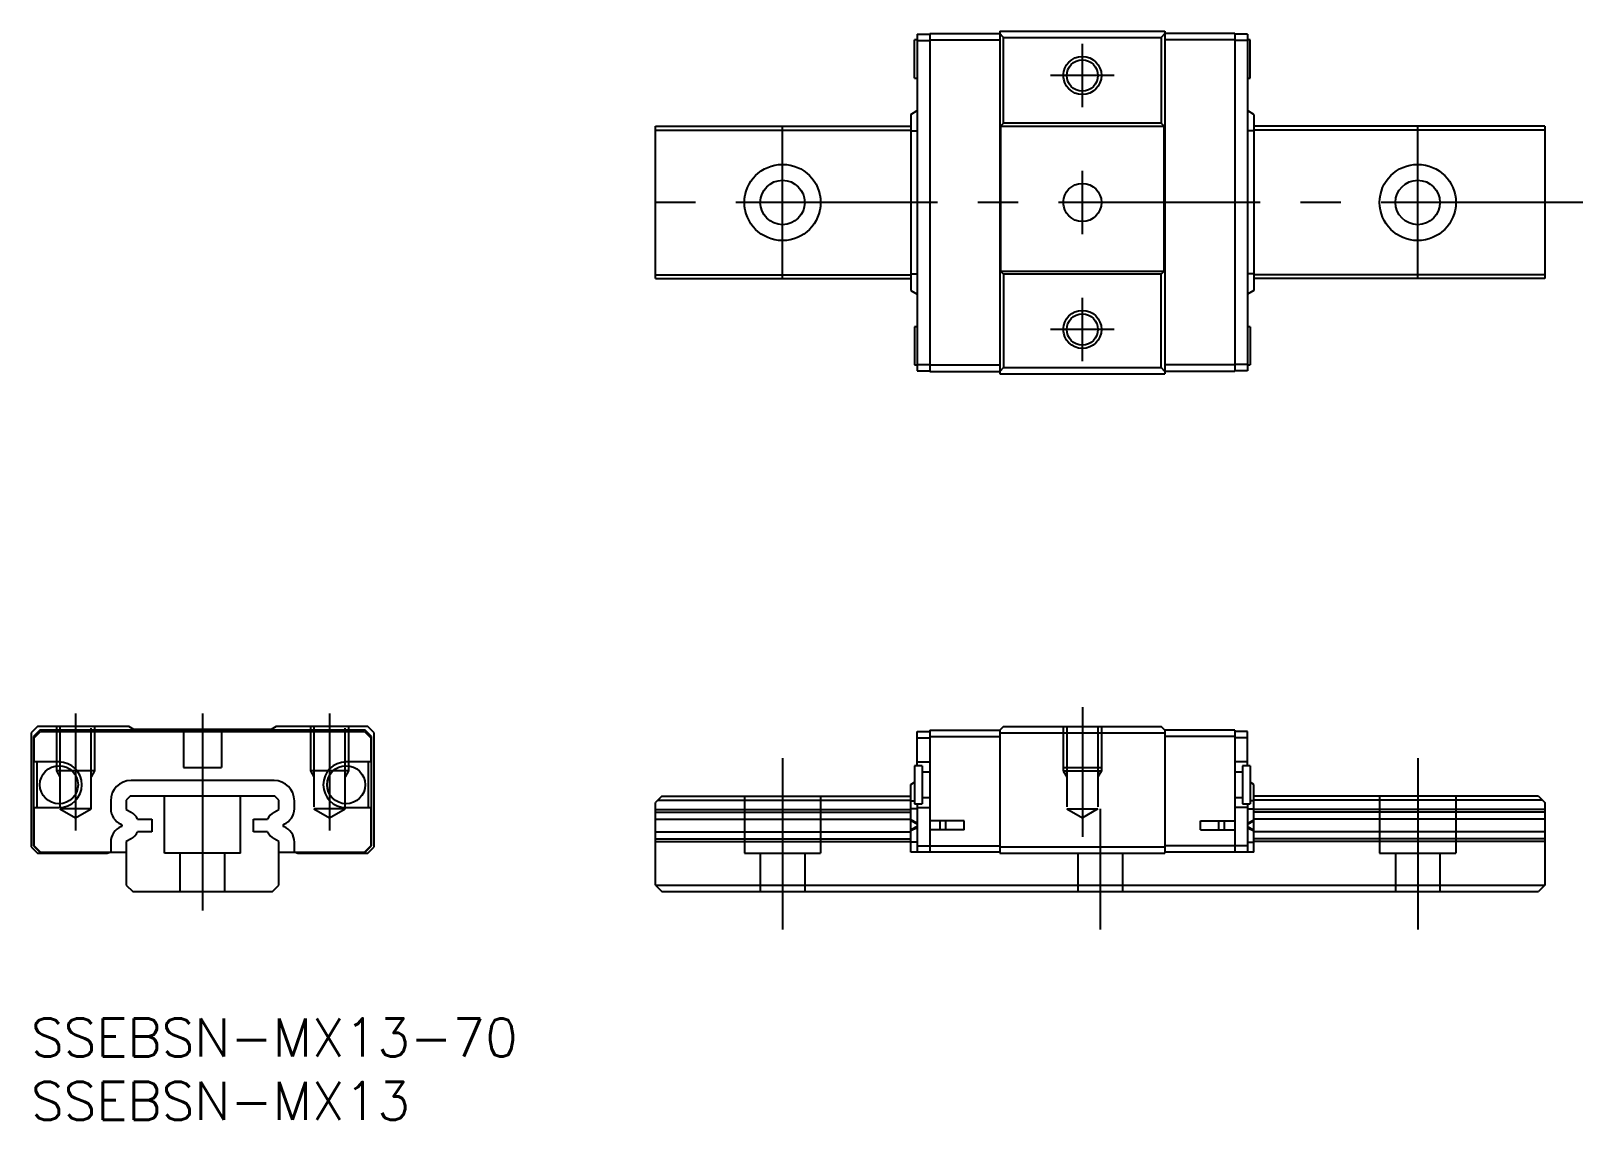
# Model space of a CAD drawing. Extents: x 0 to 122, y -8 to 78.
import ezdxf

# ---------------------------------------------------------------- set-up
doc = ezdxf.new("R2010")
doc.units = 0
doc.header["$LTSCALE"] = 0.5
doc.linetypes.add('CENTER', pattern=[50.8, 31.75, -6.35, 6.35, -6.35])
doc.linetypes.add('DASHED', pattern=[19.05, 12.7, -6.35])
for name, color, linetype in [('MSM_CENTER', 1, 'CENTER'), ('MSM_CONTINUOUS', 7, 'CONTINUOUS'), ('MSM_DASHED', 4, 'DASHED'), ('MSM_NARROW', 5, 'CONTINUOUS'), ('MSM_PART_NUMBER', 7, 'CONTINUOUS')]:
    doc.layers.add(name, color=color, linetype=linetype)
doc.styles.get("Standard").update_dxf_attribs({"font": 'txt.shx', "height": 3, "bigfont": 'bigfont.shx'})

# ---------------------------------------------------------------- blocks, each defined once
blk = doc.blocks.new('*U2')
at = {"layer": 'MSM_PART_NUMBER'}
blk.add_text('SSEBSN-MX13-70', height=3, dxfattribs=at).set_placement((0, -3))
blk = doc.blocks.new('*U3')
at = {"layer": 'MSM_PART_NUMBER'}
blk.add_text('SSEBSN-MX13', height=3, dxfattribs=at).set_placement((0, -8))

msp = doc.modelspace()

# ---------------------------------------------------------------- linework, layer by layer
at = {"layer": 'MSM_CENTER'}
for p, q in [((82.75, 71.76), (82.75, 76.76)), ((85.25, 74.26), (80.25, 74.26)), ((59.15, 58.26), (59.15, 70.26)), ((109.15, 58.26), (109.15, 70.26)), ((82.75, 61.76), (82.75, 66.76)), ((122.15, 64.26), (46.15, 64.26)), ((82.75, 51.76), (82.75, 56.76)), ((85.25, 54.26), (80.25, 54.26)), ((82.75, 24.5), (82.75, 14.29)), ((3.5, 24), (3.5, 14.79)), ((13.5, 24), (13.5, 8.5)), ((23.5, 24), (23.5, 14.79)), ((59.15, 20.5), (59.15, 7)), ((109.15, 20.5), (109.15, 7)), ((84.15, 16.5), (84.15, 7))]:
    msp.add_line(p, q, dxfattribs=at)
at = {"layer": 'MSM_CONTINUOUS'}
for p, q in [((69.55, 74.06), (69.55, 77.06)), ((69.75, 77.06), (69.55, 77.06)), ((69.75, 77.51), (69.75, 51.01)), ((69.75, 77.51), (70.75, 77.51)), ((69.75, 77.01), (70.75, 77.01)), ((70.75, 77.56), (70.75, 50.96)), ((70.75, 77.56), (76.25, 77.56)), ((70.75, 77.06), (76.25, 77.06)), ((76.25, 77.76), (89.25, 77.76)), ((76.25, 77.76), (76.25, 50.76)), ((76.55, 77.26), (76.25, 77.56)), ((76.55, 77.26), (88.95, 77.26)), ((76.55, 70.51), (76.55, 77.26)), ((89.25, 77.56), (88.95, 77.26)), ((88.95, 77.26), (88.95, 70.51)), ((89.25, 77.76), (89.25, 50.76)), ((94.75, 77.56), (89.25, 77.56)), ((94.75, 77.06), (89.25, 77.06)), ((94.75, 77.56), (94.75, 50.96)), ((95.75, 77.51), (94.75, 77.51)), ((95.75, 77.01), (94.75, 77.01)), ((95.75, 77.51), (95.75, 51.01)), ((95.95, 77.06), (95.75, 77.06)), ((95.95, 74.06), (95.95, 77.06)), ((69.55, 74.06), (69.75, 74.06)), ((95.75, 74.06), (95.95, 74.06)), ((69.25, 71.19), (69.75, 71.49)), ((69.25, 71.19), (69.25, 57.33)), ((96.25, 71.19), (95.75, 71.49)), ((96.25, 71.19), (96.25, 57.33)), ((49.15, 70.26), (69.25, 70.26)), ((49.15, 58.26), (49.15, 70.26)), ((49.15, 69.96), (69.25, 69.96)), ((69.25, 69.89), (69.75, 69.89)), ((76.55, 70.51), (76.3, 70.26)), ((76.3, 70.26), (76.3, 58.86)), ((76.3, 70.26), (89.2, 70.26)), ((88.95, 70.51), (76.55, 70.51)), ((89.2, 70.26), (88.95, 70.51)), ((89.2, 58.86), (89.2, 70.26)), ((96.25, 69.89), (95.75, 69.89)), ((119.15, 70.26), (96.25, 70.26)), ((119.15, 69.96), (96.25, 69.96)), ((119.15, 70.26), (119.15, 58.26)), ((76.55, 58.61), (76.3, 58.86)), ((76.3, 58.86), (89.2, 58.86)), ((89.2, 58.86), (88.95, 58.61)), ((49.15, 58.56), (69.25, 58.56)), ((49.15, 58.26), (69.25, 58.26)), ((69.25, 58.63), (69.75, 58.63)), ((76.55, 58.61), (76.55, 51.26)), ((88.95, 58.61), (76.55, 58.61)), ((88.95, 51.26), (88.95, 58.61)), ((96.25, 58.63), (95.75, 58.63)), ((119.15, 58.56), (96.25, 58.56)), ((119.15, 58.26), (96.25, 58.26)), ((69.25, 57.33), (69.75, 57.03)), ((96.25, 57.33), (95.75, 57.03)), ((69.55, 54.46), (69.55, 51.46)), ((69.75, 54.46), (69.55, 54.46)), ((95.95, 54.46), (95.75, 54.46)), ((95.95, 54.46), (95.95, 51.46)), ((69.55, 51.46), (69.75, 51.46)), ((69.75, 51.51), (70.75, 51.51)), ((70.75, 51.46), (76.25, 51.46)), ((94.75, 51.46), (89.25, 51.46)), ((95.75, 51.51), (94.75, 51.51)), ((95.75, 51.46), (95.95, 51.46)), ((69.75, 51.01), (70.75, 51.01)), ((70.75, 50.96), (76.25, 50.96)), ((76.55, 51.26), (76.25, 50.96)), ((76.25, 50.76), (89.25, 50.76)), ((76.55, 51.26), (88.95, 51.26)), ((89.25, 50.96), (88.95, 51.26)), ((94.75, 50.96), (89.25, 50.96)), ((95.75, 51.01), (94.75, 51.01)), ((0.5, 23), (0, 22.5)), ((0, 22.5), (0, 13.5)), ((0.7, 22.7), (0.2, 22.2)), ((0.2, 22.2), (0.2, 13.6)), ((0.25, 22.1), (0.75, 22.6)), ((0.25, 20.2), (0.25, 22.1)), ((7.7, 23), (0.5, 23)), ((26.3, 22.7), (0.7, 22.7)), ((0.75, 22.6), (26.25, 22.6)), ((8.1, 22.75), (7.7, 23)), ((18.9, 22.75), (8.1, 22.75)), ((19.3, 23), (18.9, 22.75)), ((26.5, 23), (19.3, 23)), ((26.25, 22.6), (26.75, 22.1)), ((26.8, 22.2), (26.3, 22.7)), ((27, 22.5), (26.5, 23)), ((26.75, 22.1), (26.75, 20.2)), ((26.8, 13.6), (26.8, 22.2)), ((27, 13.5), (27, 22.5)), ((69.75, 19.9), (69.75, 22.6)), ((69.75, 22.6), (70.75, 22.6)), ((69.75, 22.1), (70.75, 22.1)), ((70.75, 22.7), (76.25, 22.7)), ((70.75, 22.7), (70.75, 13.1)), ((70.75, 22.2), (76.25, 22.2)), ((76.55, 23), (76.25, 22.7)), ((76.25, 22.7), (76.25, 13)), ((76.25, 22.5), (89.25, 22.5)), ((76.55, 23), (88.95, 23)), ((89.25, 22.7), (88.95, 23)), ((89.25, 22.7), (89.25, 13)), ((94.75, 22.7), (89.25, 22.7)), ((94.75, 22.2), (89.25, 22.2)), ((94.75, 22.7), (94.75, 13.1)), ((95.75, 22.6), (94.75, 22.6)), ((95.75, 22.1), (94.75, 22.1)), ((95.75, 19.9), (95.75, 22.6)), ((2.2, 20.2), (0.25, 20.2)), ((0.45, 20.2), (0.45, 16.6)), ((26.75, 20.2), (24.8, 20.2)), ((26.55, 16.6), (26.55, 20.2)), ((69.55, 19.9), (69.55, 16.9)), ((70.15, 19.9), (69.55, 19.9)), ((69.75, 20.2), (70.75, 20.2)), ((70.15, 19.9), (70.15, 16.9)), ((95.75, 20.2), (94.75, 20.2)), ((95.35, 19.9), (95.35, 16.9)), ((95.95, 19.9), (95.35, 19.9)), ((95.95, 19.9), (95.95, 16.9)), ((19.13, 18.73), (7.87, 18.73)), ((69.25, 18.43), (69.55, 18.61)), ((69.25, 13.1), (69.25, 18.43)), ((70.75, 19.4), (70.15, 19.4)), ((95.35, 19.4), (94.75, 19.4)), ((96.25, 18.43), (95.95, 18.61)), ((96.25, 13.1), (96.25, 18.43)), ((6.27, 17.13), (6.27, 16.51)), ((7.8, 17.5), (7.5, 17.2)), ((7.5, 17.2), (7.5, 16.46)), ((19.2, 17.5), (7.8, 17.5)), ((19.5, 17.2), (19.2, 17.5)), ((19.5, 16.46), (19.5, 17.2)), ((20.73, 16.51), (20.73, 17.13)), ((49.65, 17.5), (49.15, 17)), ((49.35, 17.2), (69.25, 17.2)), ((49.65, 17.5), (69.25, 17.5)), ((69.25, 17.13), (69.55, 17.13)), ((70.15, 17.4), (70.75, 17.4)), ((94.75, 17.4), (95.35, 17.4)), ((96.25, 17.13), (95.95, 17.13)), ((118.65, 17.5), (96.25, 17.5)), ((118.95, 17.2), (96.25, 17.2)), ((118.65, 17.5), (119.15, 17)), ((0.25, 16.6), (2.2, 16.6)), ((0.25, 13.6), (0.25, 16.6)), ((7.5, 16.46), (7.87, 16.25)), ((19.13, 16.25), (19.5, 16.46)), ((24.8, 16.6), (26.75, 16.6)), ((26.75, 16.6), (26.75, 13.6)), ((49.15, 10.5), (49.15, 17)), ((49.15, 16.46), (69.25, 16.46)), ((49.15, 16.25), (69.25, 16.25)), ((69.75, 16.51), (69.25, 16.51)), ((69.55, 16.9), (70.15, 16.9)), ((69.75, 16.9), (69.75, 13.1)), ((69.75, 16.6), (70.75, 16.6)), ((95.75, 16.6), (94.75, 16.6)), ((95.35, 16.9), (95.95, 16.9)), ((95.75, 16.9), (95.75, 13.1)), ((95.75, 16.51), (96.25, 16.51)), ((119.15, 16.46), (96.25, 16.46)), ((119.15, 16.25), (96.25, 16.25)), ((119.15, 17), (119.15, 10.5)), ((8.39, 15.7), (9.5, 15.7)), ((9.5, 14.7), (8.39, 14.7)), ((9.5, 15.7), (9.5, 14.7)), ((17.5, 14.7), (17.5, 15.7)), ((17.5, 15.7), (18.61, 15.7)), ((18.61, 14.7), (17.5, 14.7)), ((49.15, 15.7), (69.25, 15.7)), ((49.15, 14.7), (69.25, 14.7)), ((69.75, 15.38), (69.25, 15.64)), ((69.75, 15.29), (69.25, 15.55)), ((69.75, 15.11), (69.25, 14.85)), ((69.75, 15.02), (69.25, 14.76)), ((69.75, 15.11), (69.75, 15.11)), ((73.45, 15.55), (70.75, 15.55)), ((73.45, 14.85), (70.75, 14.85)), ((71.55, 14.85), (71.55, 15.55)), ((72.01, 14.85), (72.01, 15.55)), ((73.45, 14.85), (73.45, 15.55)), ((92.05, 14.85), (92.05, 15.55)), ((92.05, 15.55), (94.75, 15.55)), ((92.05, 14.85), (94.75, 14.85)), ((93.49, 14.85), (93.49, 15.55)), ((93.95, 14.85), (93.95, 15.55)), ((95.75, 15.38), (96.25, 15.64)), ((95.75, 15.29), (96.25, 15.55)), ((95.75, 15.11), (96.25, 14.85)), ((95.75, 15.11), (95.75, 15.11)), ((95.75, 15.02), (96.25, 14.76)), ((119.15, 15.7), (96.25, 15.7)), ((119.15, 14.7), (96.25, 14.7)), ((0, 13.5), (0.5, 13)), ((0.2, 13.6), (0.7, 13.1)), ((0.75, 13.1), (0.25, 13.6)), ((6.27, 13.89), (6.27, 13.1)), ((7.87, 14.15), (7.5, 13.94)), ((7.5, 13.94), (7.5, 10.5)), ((19.5, 13.94), (19.13, 14.15)), ((19.5, 10.5), (19.5, 13.94)), ((20.73, 13.1), (20.73, 13.89)), ((26.75, 13.6), (26.25, 13.1)), ((26.3, 13.1), (26.8, 13.6)), ((26.5, 13), (27, 13.5)), ((49.15, 14.15), (69.25, 14.15)), ((49.15, 13.94), (69.25, 13.94)), ((69.75, 13.89), (69.25, 13.89)), ((69.75, 13.6), (76.25, 13.6)), ((76.25, 13.5), (89.25, 13.5)), ((95.75, 13.6), (89.25, 13.6)), ((95.75, 13.89), (96.25, 13.89)), ((119.15, 14.15), (96.25, 14.15)), ((119.15, 13.94), (96.25, 13.94)), ((0.5, 13), (6, 13)), ((0.7, 13.1), (7.5, 13.1)), ((6, 13), (6.22, 13.1)), ((19.5, 13.1), (26.3, 13.1)), ((20.78, 13.1), (21, 13)), ((21, 13), (26.5, 13)), ((76.25, 13.1), (69.25, 13.1)), ((76.25, 13), (89.25, 13)), ((96.25, 13.1), (89.25, 13.1)), ((7.5, 10.5), (8, 10)), ((8, 10), (19, 10)), ((19, 10), (19.5, 10.5)), ((49.15, 10.5), (119.15, 10.5)), ((49.15, 10.5), (49.65, 10)), ((49.65, 10), (118.65, 10)), ((119.15, 10.5), (118.65, 10))]:
    msp.add_line(p, q, dxfattribs=at)
for centre, radius in [((82.75, 74.26), 1.23), ((59.15, 64.26), 3), ((109.15, 64.26), 3), ((59.15, 64.26), 1.75), ((109.15, 64.26), 1.75), ((82.75, 64.26), 1.5), ((82.75, 54.26), 1.23), ((2.2, 18.4), 1.5), ((24.8, 18.4), 1.5)]:
    msp.add_circle(centre, radius, dxfattribs=at)
for centre, radius, start, end in [((2.2, 18.4), 1.8, 270, 90), ((24.8, 18.4), 1.8, 90, 270), ((7.87, 17.13), 1.6, 90, 180), ((19.13, 17.13), 1.6, 0, 90), ((7.57, 16.51), 1.3, 180, 248.8053), ((7.21, 15.11), 1.32, 26.598, 60.0008), ((19.79, 15.11), 1.32, 119.9992, 153.402), ((19.43, 16.51), 1.3, 291.1947, 0), ((7.57, 13.89), 1.3, 111.1947, 180), ((7.06, 15.2), 0.1, 291.1947, 68.8053), ((7.21, 15.29), 1.32, 299.9992, 333.402), ((19.79, 15.29), 1.32, 206.598, 240.0008), ((19.94, 15.2), 0.1, 111.1947, 248.8053), ((19.43, 13.89), 1.3, 0, 68.8053)]:
    msp.add_arc(centre, radius, start, end, dxfattribs=at)
at = {"layer": 'MSM_DASHED'}
for p, q in [((2, 23), (2, 19.5)), ((2.27, 23), (2.27, 16.5)), ((4.73, 16.5), (4.73, 23)), ((5, 23), (5, 19.5)), ((12, 22.75), (12, 19.75)), ((15, 22.75), (15, 19.75)), ((22, 23), (22, 19.5)), ((22.27, 23), (22.27, 16.5)), ((24.73, 16.5), (24.73, 23)), ((25, 23), (25, 19.5)), ((81.25, 23), (81.25, 19.5)), ((81.52, 23), (81.52, 16.5)), ((83.98, 23), (83.98, 16.5)), ((84.25, 23), (84.25, 19.5)), ((12, 19.75), (15, 19.75)), ((81.25, 19.75), (84.25, 19.75)), ((5, 19.5), (2, 19.5)), ((2, 19.5), (2.27, 19.03)), ((5, 19.5), (4.73, 19.03)), ((25, 19.5), (22, 19.5)), ((22, 19.5), (22.27, 19.03)), ((25, 19.5), (24.73, 19.03)), ((81.25, 19.5), (81.52, 19.03)), ((81.25, 19.5), (84.25, 19.5)), ((84.25, 19.5), (83.98, 19.03)), ((10.5, 13), (10.5, 17.5)), ((16.5, 13), (16.5, 17.5)), ((56.15, 17.5), (56.15, 13)), ((62.15, 17.5), (62.15, 13)), ((106.15, 17.5), (106.15, 13)), ((112.15, 17.5), (112.15, 13)), ((2.27, 16.5), (3.5, 15.79)), ((4.73, 16.5), (2.27, 16.5)), ((3.5, 15.79), (4.73, 16.5)), ((22.27, 16.5), (23.5, 15.79)), ((24.73, 16.5), (22.27, 16.5)), ((23.5, 15.79), (24.73, 16.5)), ((81.52, 16.5), (83.98, 16.5)), ((81.52, 16.5), (82.75, 15.79)), ((83.98, 16.5), (82.75, 15.79)), ((16.5, 13), (10.5, 13)), ((11.75, 10), (11.75, 13)), ((15.25, 10), (15.25, 13)), ((56.15, 13), (62.15, 13)), ((57.4, 13), (57.4, 10)), ((60.9, 13), (60.9, 10)), ((82.4, 13), (82.4, 10)), ((85.9, 13), (85.9, 10)), ((106.15, 13), (112.15, 13)), ((107.4, 13), (107.4, 10)), ((110.9, 13), (110.9, 10))]:
    msp.add_line(p, q, dxfattribs=at)
at = {"layer": 'MSM_NARROW'}
for centre in [(82.75, 74.26), (82.75, 54.26)]:
    msp.add_circle(centre, 1.5, dxfattribs=at)

# ---------------------------------------------------------------- block references
at = {"layer": 'MSM_CONTINUOUS'}
for name in ['*U2', '*U3']:
    msp.add_blockref(name, (0, 0), dxfattribs=at)

doc.saveas('drawing.dxf')
